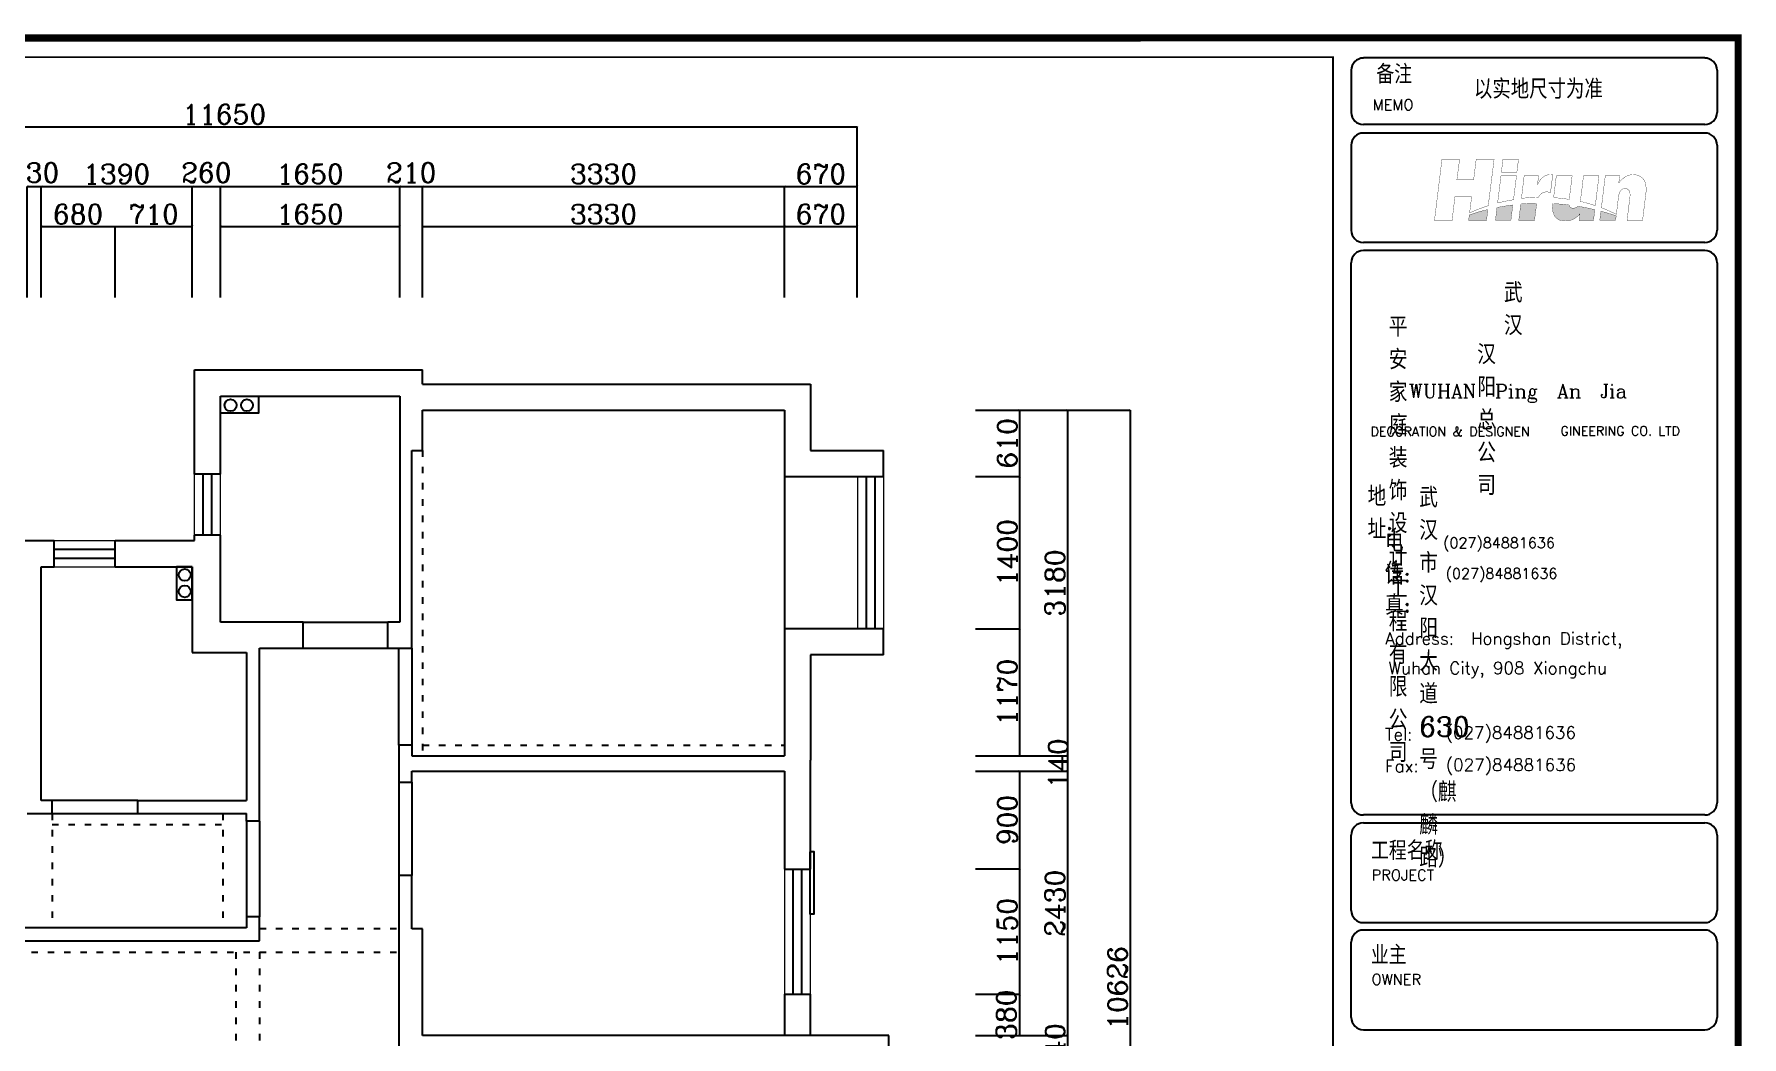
# Model space of a CAD drawing. Header units: millimetres. Extents: x 450898 to 739469, y -912654 to -458543.
# Drawn here: x 459394 to 475108, y -851717 to -842497 of the extents above; entities that cross this region are included whole.
import ezdxf

# ---------------------------------------------------------------- set-up
doc = ezdxf.new("R2010")
doc.units = ezdxf.units.MM
doc.header["$MEASUREMENT"] = 0
doc.header["$PDMODE"] = 3
doc.linetypes.add('ACAD_ISO03W100', pattern=[30, 12, -18])
doc.layers.get('0').update_dxf_attribs({"linetype": 'CONTINUOUS'})
doc.layers.get('DEFPOINTS').update_dxf_attribs({"linetype": 'CONTINUOUS'})
for name, color, linetype in [('0-ELV-01-细实线', 1, 'CONTINUOUS'), ('PM', 4, 'CONTINUOUS'), ('TOP', 7, 'CONTINUOUS'), ('txt', 7, 'CONTINUOUS'), ('墙线', 5, 'CONTINUOUS'), ('辅助线', 8, 'CONTINUOUS')]:
    doc.layers.add(name, color=color, linetype=linetype)
doc.layers.add('门窗', color=4, linetype='CONTINUOUS', lineweight=13)
doc.styles.add('HZXY', font='complex.shx', dxfattribs={"bigfont": 'HZXY.shx'})
doc.styles.add('ROMAND', font='romand')
doc.styles.get("Standard").update_dxf_attribs({"font": 'complex.shx', "bigfont": 'hzxy.shx'})
doc.dimstyles.new('LMDIM40', dxfattribs={"dimtxt": 80, "dimasz": 20, "dimexe": 0, "dimexo": 0, "dimgap": 25, "dimtad": 1, "dimdec": 0, "dimzin": 0, "dimdsep": 46, "dimtxsty": 'Standard', "dimblk1": 'DOT', "dimblk2": 'DOT', "dimsah": 1, "dimcen": 0, "dimclrd": 2, "dimclre": 2, "dimclrt": 2, "dimadec": 0, "dimazin": 0, "dimtfac": 1, "dimtdec": 0, "dimtmove": 2, "dimatfit": 3, "dimldrblk": 'DOT', "dimfxl": 0, "dimtolj": 1, "dimtzin": 0, "dimarcsym": 0})

# ---------------------------------------------------------------- blocks, each defined once
blk = doc.blocks.new('_ArchTick')
at = {"color": 0, "linetype": 'ByBlock', "const_width": 0.15}
blk.add_lwpolyline([(-0.5, -0.5), (0.5, 0.5)], dxfattribs=at)
blk = doc.blocks.new('*D359')
at = {"layer": 'DEFPOINTS', "color": 0}
for p in [(460139, -844267), (459459, -844917), (460139, -844917)]:
    blk.add_point(p, dxfattribs=at)
at = {"layer": '门窗', "color": 2, "lineweight": -2}
for p, q in [((459459, -844917), (459459, -844267)), ((459459, -844267), (460139, -844267)), ((460139, -844917), (460139, -844267))]:
    blk.add_line(p, q, dxfattribs=at)
at = {"layer": '门窗', "color": 2, "lineweight": -2, "xscale": 20, "yscale": 20, "zscale": 20, "rotation": 180}
blk.add_blockref('_ArchTick', (459459, -844267), dxfattribs=at)
at = {"layer": '门窗', "color": 2, "lineweight": -2, "xscale": 20, "yscale": 20, "zscale": 20}
blk.add_blockref('_ArchTick', (460139, -844267), dxfattribs=at)
at = {"layer": '门窗', "color": 2, "insert": (459799, -844152), "char_height": 180, "attachment_point": 5}
blk.add_mtext('\\A1;680', dxfattribs=at)
blk = doc.blocks.new('_DOT')
at = {"color": 0, "linetype": 'ByBlock'}
blk.add_line((-0.5, 0), (-1, 0), dxfattribs=at)
at = {"color": 0, "linetype": 'ByBlock', "const_width": 0.5}
blk.add_lwpolyline([(-0.25, 0, 1), (0.25, 0, 1)], format="xyb", close=True, dxfattribs=at)
blk = doc.blocks.new('DOT')
at = {"color": 0, "linetype": 'ByBlock'}
blk.add_line((-0.35, 0), (-1, 0), dxfattribs=at)
at = {"color": 0, "linetype": 'ByBlock', "const_width": 0.35}
blk.add_lwpolyline([(-0.175, 0, 1), (0.175, 0, 1)], format="xyb", close=True, dxfattribs=at)
blk = doc.blocks.new('*D360')
at = {"layer": 'DEFPOINTS', "color": 0}
for p in [(460849, -844267), (460139, -844917), (460849, -844917)]:
    blk.add_point(p, dxfattribs=at)
at = {"layer": '门窗', "color": 2, "lineweight": -2}
for p, q in [((460139, -844917), (460139, -844267)), ((460139, -844267), (460849, -844267)), ((460849, -844917), (460849, -844267))]:
    blk.add_line(p, q, dxfattribs=at)
at = {"layer": '门窗', "color": 2, "lineweight": -2, "xscale": 20, "yscale": 20, "zscale": 20, "rotation": 180}
blk.add_blockref('_ArchTick', (460139, -844267), dxfattribs=at)
at = {"layer": '门窗', "color": 2, "lineweight": -2, "xscale": 20, "yscale": 20, "zscale": 20}
blk.add_blockref('_ArchTick', (460849, -844267), dxfattribs=at)
at = {"layer": '门窗', "color": 2, "insert": (460494, -844152), "char_height": 180, "attachment_point": 5}
blk.add_mtext('\\A1;710', dxfattribs=at)
blk = doc.blocks.new('*D361')
at = {"layer": 'DEFPOINTS', "color": 0}
for p in [(462759, -844267), (461109, -844917), (462759, -844917)]:
    blk.add_point(p, dxfattribs=at)
at = {"layer": '门窗', "color": 2, "lineweight": -2}
for p, q in [((461109, -844917), (461109, -844267)), ((461109, -844267), (462759, -844267)), ((462759, -844917), (462759, -844267))]:
    blk.add_line(p, q, dxfattribs=at)
at = {"layer": '门窗', "color": 2, "lineweight": -2, "xscale": 20, "yscale": 20, "zscale": 20, "rotation": 180}
blk.add_blockref('_ArchTick', (461109, -844267), dxfattribs=at)
at = {"layer": '门窗', "color": 2, "lineweight": -2, "xscale": 20, "yscale": 20, "zscale": 20}
blk.add_blockref('_ArchTick', (462759, -844267), dxfattribs=at)
at = {"layer": '门窗', "color": 2, "insert": (461934, -844152), "char_height": 180, "attachment_point": 5}
blk.add_mtext('\\A1;1650', dxfattribs=at)
blk = doc.blocks.new('*D362')
at = {"layer": 'DEFPOINTS', "color": 0}
for p in [(466299, -844267), (462969, -844917), (466299, -844917)]:
    blk.add_point(p, dxfattribs=at)
at = {"layer": '门窗', "color": 2, "lineweight": -2}
for p, q in [((462969, -844917), (462969, -844267)), ((462969, -844267), (466299, -844267)), ((466299, -844917), (466299, -844267))]:
    blk.add_line(p, q, dxfattribs=at)
at = {"layer": '门窗', "color": 2, "lineweight": -2, "xscale": 20, "yscale": 20, "zscale": 20, "rotation": 180}
blk.add_blockref('_ArchTick', (462969, -844267), dxfattribs=at)
at = {"layer": '门窗', "color": 2, "lineweight": -2, "xscale": 20, "yscale": 20, "zscale": 20}
blk.add_blockref('_ArchTick', (466299, -844267), dxfattribs=at)
at = {"layer": '门窗', "color": 2, "insert": (464634, -844152), "char_height": 180, "attachment_point": 5}
blk.add_mtext('\\A1;3330', dxfattribs=at)
blk = doc.blocks.new('*D363')
at = {"layer": 'DEFPOINTS', "color": 0}
for p in [(466969, -844267), (466299, -844917), (466969, -844917)]:
    blk.add_point(p, dxfattribs=at)
at = {"layer": '门窗', "color": 2, "lineweight": -2}
for p, q in [((466299, -844917), (466299, -844267)), ((466299, -844267), (466969, -844267)), ((466969, -844917), (466969, -844267))]:
    blk.add_line(p, q, dxfattribs=at)
at = {"layer": '门窗', "color": 2, "lineweight": -2, "xscale": 20, "yscale": 20, "zscale": 20, "rotation": 180}
blk.add_blockref('_ArchTick', (466299, -844267), dxfattribs=at)
at = {"layer": '门窗', "color": 2, "lineweight": -2, "xscale": 20, "yscale": 20, "zscale": 20}
blk.add_blockref('_ArchTick', (466969, -844267), dxfattribs=at)
at = {"layer": '门窗', "color": 2, "insert": (466634, -844152), "char_height": 180, "attachment_point": 5}
blk.add_mtext('\\A1;670', dxfattribs=at)
blk = doc.blocks.new('*D366')
at = {"layer": 'DEFPOINTS', "color": 0}
for p in [(459459, -843897), (459329, -844917), (459459, -844917)]:
    blk.add_point(p, dxfattribs=at)
at = {"layer": '门窗', "color": 2, "lineweight": -2}
for p, q in [((459329, -844917), (459329, -843897)), ((459329, -843897), (459459, -843897)), ((459459, -844917), (459459, -843897))]:
    blk.add_line(p, q, dxfattribs=at)
at = {"layer": '门窗', "color": 2, "lineweight": -2, "xscale": 20, "yscale": 20, "zscale": 20, "rotation": 180}
blk.add_blockref('_ArchTick', (459329, -843897), dxfattribs=at)
at = {"layer": '门窗', "color": 2, "lineweight": -2, "xscale": 20, "yscale": 20, "zscale": 20}
blk.add_blockref('_ArchTick', (459459, -843897), dxfattribs=at)
at = {"layer": '门窗', "color": 2, "insert": (459394, -843770), "char_height": 180, "attachment_point": 5}
blk.add_mtext('\\A1;130', dxfattribs=at)
blk = doc.blocks.new('*D367')
at = {"layer": 'DEFPOINTS', "color": 0}
for p in [(460849, -843897), (459459, -844917), (460849, -844917)]:
    blk.add_point(p, dxfattribs=at)
at = {"layer": '门窗', "color": 2, "lineweight": -2}
for p, q in [((459459, -844917), (459459, -843897)), ((459459, -843897), (460849, -843897)), ((460849, -844917), (460849, -843897))]:
    blk.add_line(p, q, dxfattribs=at)
at = {"layer": '门窗', "color": 2, "lineweight": -2, "xscale": 20, "yscale": 20, "zscale": 20, "rotation": 180}
blk.add_blockref('_ArchTick', (459459, -843897), dxfattribs=at)
at = {"layer": '门窗', "color": 2, "lineweight": -2, "xscale": 20, "yscale": 20, "zscale": 20}
blk.add_blockref('_ArchTick', (460849, -843897), dxfattribs=at)
at = {"layer": '门窗', "color": 2, "insert": (460154, -843782), "char_height": 180, "attachment_point": 5}
blk.add_mtext('\\A1;1390', dxfattribs=at)
blk = doc.blocks.new('*D368')
at = {"layer": 'DEFPOINTS', "color": 0}
for p in [(461109, -843897), (460849, -844917), (461109, -844917)]:
    blk.add_point(p, dxfattribs=at)
at = {"layer": '门窗', "color": 2, "lineweight": -2}
for p, q in [((460849, -844917), (460849, -843897)), ((460849, -843897), (461109, -843897)), ((461109, -844917), (461109, -843897))]:
    blk.add_line(p, q, dxfattribs=at)
at = {"layer": '门窗', "color": 2, "lineweight": -2, "xscale": 20, "yscale": 20, "zscale": 20, "rotation": 180}
blk.add_blockref('_ArchTick', (460849, -843897), dxfattribs=at)
at = {"layer": '门窗', "color": 2, "lineweight": -2, "xscale": 20, "yscale": 20, "zscale": 20}
blk.add_blockref('_ArchTick', (461109, -843897), dxfattribs=at)
at = {"layer": '门窗', "color": 2, "insert": (460979, -843770), "char_height": 180, "attachment_point": 5}
blk.add_mtext('\\A1;260', dxfattribs=at)
blk = doc.blocks.new('*D369')
at = {"layer": 'DEFPOINTS', "color": 0}
for p in [(462759, -843897), (461109, -844917), (462759, -844917)]:
    blk.add_point(p, dxfattribs=at)
at = {"layer": '门窗', "color": 2, "lineweight": -2}
for p, q in [((461109, -844917), (461109, -843897)), ((461109, -843897), (462759, -843897)), ((462759, -844917), (462759, -843897))]:
    blk.add_line(p, q, dxfattribs=at)
at = {"layer": '门窗', "color": 2, "lineweight": -2, "xscale": 20, "yscale": 20, "zscale": 20, "rotation": 180}
blk.add_blockref('_ArchTick', (461109, -843897), dxfattribs=at)
at = {"layer": '门窗', "color": 2, "lineweight": -2, "xscale": 20, "yscale": 20, "zscale": 20}
blk.add_blockref('_ArchTick', (462759, -843897), dxfattribs=at)
at = {"layer": '门窗', "color": 2, "insert": (461934, -843782), "char_height": 180, "attachment_point": 5}
blk.add_mtext('\\A1;1650', dxfattribs=at)
blk = doc.blocks.new('*D370')
at = {"layer": 'DEFPOINTS', "color": 0}
for p in [(462969, -843897), (462759, -844917), (462969, -844917)]:
    blk.add_point(p, dxfattribs=at)
at = {"layer": '门窗', "color": 2, "lineweight": -2}
for p, q in [((462759, -844917), (462759, -843897)), ((462759, -843897), (462969, -843897)), ((462969, -844917), (462969, -843897))]:
    blk.add_line(p, q, dxfattribs=at)
at = {"layer": '门窗', "color": 2, "lineweight": -2, "xscale": 20, "yscale": 20, "zscale": 20, "rotation": 180}
blk.add_blockref('_ArchTick', (462759, -843897), dxfattribs=at)
at = {"layer": '门窗', "color": 2, "lineweight": -2, "xscale": 20, "yscale": 20, "zscale": 20}
blk.add_blockref('_ArchTick', (462969, -843897), dxfattribs=at)
at = {"layer": '门窗', "color": 2, "insert": (462864, -843770), "char_height": 180, "attachment_point": 5}
blk.add_mtext('\\A1;210', dxfattribs=at)
blk = doc.blocks.new('*D371')
at = {"layer": 'DEFPOINTS', "color": 0}
for p in [(466299, -843897), (462969, -844917), (466299, -844917)]:
    blk.add_point(p, dxfattribs=at)
at = {"layer": '门窗', "color": 2, "lineweight": -2}
for p, q in [((462969, -844917), (462969, -843897)), ((462969, -843897), (466299, -843897)), ((466299, -844917), (466299, -843897))]:
    blk.add_line(p, q, dxfattribs=at)
at = {"layer": '门窗', "color": 2, "lineweight": -2, "xscale": 20, "yscale": 20, "zscale": 20, "rotation": 180}
blk.add_blockref('_ArchTick', (462969, -843897), dxfattribs=at)
at = {"layer": '门窗', "color": 2, "lineweight": -2, "xscale": 20, "yscale": 20, "zscale": 20}
blk.add_blockref('_ArchTick', (466299, -843897), dxfattribs=at)
at = {"layer": '门窗', "color": 2, "insert": (464634, -843782), "char_height": 180, "attachment_point": 5}
blk.add_mtext('\\A1;3330', dxfattribs=at)
blk = doc.blocks.new('*D372')
at = {"layer": 'DEFPOINTS', "color": 0}
for p in [(466969, -843897), (466299, -844917), (466969, -844917)]:
    blk.add_point(p, dxfattribs=at)
at = {"layer": '门窗', "color": 2, "lineweight": -2}
for p, q in [((466299, -844917), (466299, -843897)), ((466299, -843897), (466969, -843897)), ((466969, -844917), (466969, -843897))]:
    blk.add_line(p, q, dxfattribs=at)
at = {"layer": '门窗', "color": 2, "lineweight": -2, "xscale": 20, "yscale": 20, "zscale": 20, "rotation": 180}
blk.add_blockref('_ArchTick', (466299, -843897), dxfattribs=at)
at = {"layer": '门窗', "color": 2, "lineweight": -2, "xscale": 20, "yscale": 20, "zscale": 20}
blk.add_blockref('_ArchTick', (466969, -843897), dxfattribs=at)
at = {"layer": '门窗', "color": 2, "insert": (466634, -843782), "char_height": 180, "attachment_point": 5}
blk.add_mtext('\\A1;670', dxfattribs=at)
blk = doc.blocks.new('*D373')
at = {"layer": 'DEFPOINTS', "color": 0}
for p in [(466969, -843350), (455319, -844917), (466969, -844917)]:
    blk.add_point(p, dxfattribs=at)
at = {"layer": '门窗', "color": 2, "lineweight": -2}
for p, q in [((455319, -844917), (455319, -843350)), ((455319, -843350), (466969, -843350)), ((466969, -844917), (466969, -843350))]:
    blk.add_line(p, q, dxfattribs=at)
at = {"layer": '门窗', "color": 2, "lineweight": -2, "xscale": 20, "yscale": 20, "zscale": 20, "rotation": 180}
blk.add_blockref('_ArchTick', (455319, -843350), dxfattribs=at)
at = {"layer": '门窗', "color": 2, "lineweight": -2, "xscale": 20, "yscale": 20, "zscale": 20}
blk.add_blockref('_ArchTick', (466969, -843350), dxfattribs=at)
at = {"layer": '门窗', "color": 2, "insert": (461144, -843235), "char_height": 180, "attachment_point": 5}
blk.add_mtext('\\A1;11650', dxfattribs=at)
blk = doc.blocks.new('*D378')
at = {"layer": 'DEFPOINTS', "color": 0}
for p in [(468055, -851324), (468464, -851324), (468055, -851704)]:
    blk.add_point(p, dxfattribs=at)
at = {"layer": '门窗', "color": 2, "lineweight": -2}
for p, q in [((468055, -851324), (468464, -851324)), ((468464, -851704), (468464, -851324)), ((468055, -851704), (468464, -851704))]:
    blk.add_line(p, q, dxfattribs=at)
at = {"layer": '门窗', "color": 2, "lineweight": -2, "xscale": 20, "yscale": 20, "zscale": 20}
for p, rotation in [((468464, -851324), 90), ((468464, -851704), 270)]:
    blk.add_blockref('_ArchTick', p, dxfattribs=dict(at, rotation=rotation))
at = {"layer": '门窗', "color": 2, "insert": (468340, -851514), "char_height": 180, "attachment_point": 5, "rotation": 90}
blk.add_mtext('\\A1;380', dxfattribs=at)
blk = doc.blocks.new('*D379')
at = {"layer": 'DEFPOINTS', "color": 0}
for p in [(468055, -850174), (468464, -850174), (468055, -851324)]:
    blk.add_point(p, dxfattribs=at)
at = {"layer": '门窗', "color": 2, "lineweight": -2}
for p, q in [((468055, -850174), (468464, -850174)), ((468464, -851324), (468464, -850174)), ((468055, -851324), (468464, -851324))]:
    blk.add_line(p, q, dxfattribs=at)
at = {"layer": '门窗', "color": 2, "lineweight": -2, "xscale": 20, "yscale": 20, "zscale": 20}
for p, rotation in [((468464, -850174), 90), ((468464, -851324), 270)]:
    blk.add_blockref('_ArchTick', p, dxfattribs=dict(at, rotation=rotation))
at = {"layer": '门窗', "color": 2, "insert": (468349, -850749), "char_height": 180, "attachment_point": 5, "rotation": 90}
blk.add_mtext('\\A1;1150', dxfattribs=at)
blk = doc.blocks.new('*D380')
at = {"layer": 'DEFPOINTS', "color": 0}
for p in [(468055, -849274), (468464, -849274), (468055, -850174)]:
    blk.add_point(p, dxfattribs=at)
at = {"layer": '门窗', "color": 2, "lineweight": -2}
for p, q in [((468055, -849274), (468464, -849274)), ((468464, -850174), (468464, -849274)), ((468055, -850174), (468464, -850174))]:
    blk.add_line(p, q, dxfattribs=at)
at = {"layer": '门窗', "color": 2, "lineweight": -2, "xscale": 20, "yscale": 20, "zscale": 20}
for p, rotation in [((468464, -849274), 90), ((468464, -850174), 270)]:
    blk.add_blockref('_ArchTick', p, dxfattribs=dict(at, rotation=rotation))
at = {"layer": '门窗', "color": 2, "insert": (468349, -849724), "char_height": 180, "attachment_point": 5, "rotation": 90}
blk.add_mtext('\\A1;900', dxfattribs=at)
blk = doc.blocks.new('*D381')
at = {"layer": 'DEFPOINTS', "color": 0}
for p in [(468055, -847964), (468464, -847964), (468055, -849134)]:
    blk.add_point(p, dxfattribs=at)
at = {"layer": '门窗', "color": 2, "lineweight": -2}
for p, q in [((468055, -847964), (468464, -847964)), ((468464, -849134), (468464, -847964)), ((468055, -849134), (468464, -849134))]:
    blk.add_line(p, q, dxfattribs=at)
at = {"layer": '门窗', "color": 2, "lineweight": -2, "xscale": 20, "yscale": 20, "zscale": 20}
for p, rotation in [((468464, -847964), 90), ((468464, -849134), 270)]:
    blk.add_blockref('_ArchTick', p, dxfattribs=dict(at, rotation=rotation))
at = {"layer": '门窗', "color": 2, "insert": (468349, -848549), "char_height": 180, "attachment_point": 5, "rotation": 90}
blk.add_mtext('\\A1;1170', dxfattribs=at)
blk = doc.blocks.new('*D382')
at = {"layer": 'DEFPOINTS', "color": 0}
for p in [(468055, -846564), (468464, -846564), (468055, -847964)]:
    blk.add_point(p, dxfattribs=at)
at = {"layer": '门窗', "color": 2, "lineweight": -2}
for p, q in [((468055, -846564), (468464, -846564)), ((468464, -847964), (468464, -846564)), ((468055, -847964), (468464, -847964))]:
    blk.add_line(p, q, dxfattribs=at)
at = {"layer": '门窗', "color": 2, "lineweight": -2, "xscale": 20, "yscale": 20, "zscale": 20}
for p, rotation in [((468464, -846564), 90), ((468464, -847964), 270)]:
    blk.add_blockref('_ArchTick', p, dxfattribs=dict(at, rotation=rotation))
at = {"layer": '门窗', "color": 2, "insert": (468349, -847264), "char_height": 180, "attachment_point": 5, "rotation": 90}
blk.add_mtext('\\A1;1400', dxfattribs=at)
blk = doc.blocks.new('*D383')
at = {"layer": 'DEFPOINTS', "color": 0}
for p in [(468055, -845954), (468464, -845954), (468055, -846564)]:
    blk.add_point(p, dxfattribs=at)
at = {"layer": '门窗', "color": 2, "lineweight": -2}
for p, q in [((468055, -845954), (468464, -845954)), ((468464, -846564), (468464, -845954)), ((468055, -846564), (468464, -846564))]:
    blk.add_line(p, q, dxfattribs=at)
at = {"layer": '门窗', "color": 2, "lineweight": -2, "xscale": 20, "yscale": 20, "zscale": 20}
for p, rotation in [((468464, -845954), 90), ((468464, -846564), 270)]:
    blk.add_blockref('_ArchTick', p, dxfattribs=dict(at, rotation=rotation))
at = {"layer": '门窗', "color": 2, "insert": (468349, -846259), "char_height": 180, "attachment_point": 5, "rotation": 90}
blk.add_mtext('\\A1;610', dxfattribs=at)
blk = doc.blocks.new('*D384')
at = {"layer": 'DEFPOINTS', "color": 0}
for p in [(468055, -845954), (468055, -849134), (468902, -849134)]:
    blk.add_point(p, dxfattribs=at)
at = {"layer": '门窗', "color": 2, "lineweight": -2}
for p, q in [((468055, -845954), (468902, -845954)), ((468902, -845954), (468902, -849134)), ((468055, -849134), (468902, -849134))]:
    blk.add_line(p, q, dxfattribs=at)
at = {"layer": '门窗', "color": 2, "lineweight": -2, "xscale": 20, "yscale": 20, "zscale": 20}
for p, rotation in [((468902, -845954), 90), ((468902, -849134), 270)]:
    blk.add_blockref('_ArchTick', p, dxfattribs=dict(at, rotation=rotation))
at = {"layer": '门窗', "color": 2, "insert": (468787, -847544), "char_height": 180, "attachment_point": 5, "rotation": 90}
blk.add_mtext('\\A1;3180', dxfattribs=at)
blk = doc.blocks.new('*D385')
at = {"layer": 'DEFPOINTS', "color": 0}
for p in [(468055, -849134), (468055, -849274), (468902, -849274)]:
    blk.add_point(p, dxfattribs=at)
at = {"layer": '门窗', "color": 2, "lineweight": -2}
for p, q in [((468055, -849134), (468902, -849134)), ((468902, -849134), (468902, -849274)), ((468055, -849274), (468902, -849274))]:
    blk.add_line(p, q, dxfattribs=at)
at = {"layer": '门窗', "color": 2, "lineweight": -2, "xscale": 20, "yscale": 20, "zscale": 20}
for p, rotation in [((468902, -849134), 90), ((468902, -849274), 270)]:
    blk.add_blockref('_ArchTick', p, dxfattribs=dict(at, rotation=rotation))
at = {"layer": '门窗', "color": 2, "insert": (468817, -849204), "char_height": 180, "attachment_point": 5, "rotation": 90}
blk.add_mtext('\\A1;140', dxfattribs=at)
blk = doc.blocks.new('*D386')
at = {"layer": 'DEFPOINTS', "color": 0}
for p in [(468055, -849274), (468055, -851704), (468902, -851704)]:
    blk.add_point(p, dxfattribs=at)
at = {"layer": '门窗', "color": 2, "lineweight": -2}
for p, q in [((468055, -849274), (468902, -849274)), ((468902, -849274), (468902, -851704)), ((468055, -851704), (468902, -851704))]:
    blk.add_line(p, q, dxfattribs=at)
at = {"layer": '门窗', "color": 2, "lineweight": -2, "xscale": 20, "yscale": 20, "zscale": 20}
for p, rotation in [((468902, -849274), 90), ((468902, -851704), 270)]:
    blk.add_blockref('_ArchTick', p, dxfattribs=dict(at, rotation=rotation))
at = {"layer": '门窗', "color": 2, "insert": (468787, -850489), "char_height": 180, "attachment_point": 5, "rotation": 90}
blk.add_mtext('\\A1;2430', dxfattribs=at)
blk = doc.blocks.new('*D387')
at = {"layer": 'DEFPOINTS', "color": 0}
for p in [(468055, -851704), (468055, -851944), (468902, -851944)]:
    blk.add_point(p, dxfattribs=at)
at = {"layer": '门窗', "color": 2, "lineweight": -2}
for p, q in [((468055, -851704), (468902, -851704)), ((468902, -851704), (468902, -851944)), ((468055, -851944), (468902, -851944))]:
    blk.add_line(p, q, dxfattribs=at)
at = {"layer": '门窗', "color": 2, "lineweight": -2, "xscale": 20, "yscale": 20, "zscale": 20}
for p, rotation in [((468902, -851704), 90), ((468902, -851944), 270)]:
    blk.add_blockref('_ArchTick', p, dxfattribs=dict(at, rotation=rotation))
at = {"layer": '门窗', "color": 2, "insert": (468789, -851824), "char_height": 180, "attachment_point": 5, "rotation": 90}
blk.add_mtext('\\A1;240', dxfattribs=at)
blk = doc.blocks.new('*D391')
at = {"layer": 'DEFPOINTS', "color": 0}
for p in [(468055, -845954), (468055, -856580), (469479, -856580)]:
    blk.add_point(p, dxfattribs=at)
at = {"layer": '门窗', "color": 2, "lineweight": -2}
for p, q in [((468055, -845954), (469479, -845954)), ((469479, -845954), (469479, -856580)), ((468055, -856580), (469479, -856580))]:
    blk.add_line(p, q, dxfattribs=at)
at = {"layer": '门窗', "color": 2, "lineweight": -2, "xscale": 20, "yscale": 20, "zscale": 20}
for p, rotation in [((469479, -845954), 90), ((469479, -856580), 270)]:
    blk.add_blockref('_ArchTick', p, dxfattribs=dict(at, rotation=rotation))
at = {"layer": '门窗', "color": 2, "insert": (469364, -851267), "char_height": 180, "attachment_point": 5, "rotation": 90}
blk.add_mtext('\\A1;10626', dxfattribs=at)
blk = doc.blocks.new('TRYR')
h = blk.add_hatch(color=8)
h.paths.add_polyline_path([(526379, -849484, 0.008373), (526306, -849460, 0.012524), (526225, -849437), (526214, -849528), (526373, -849528)])
h.paths.add_polyline_path([(526164, -849422, 0.000978), (526083, -849403, 0.008202), (525993, -849387, -0.08076), (525981, -849398, -0.07009), (525967, -849404, -0.065952), (525942, -849406, -0.171138), (525918, -849398, -0.17102), (525905, -849375, 0.00912), (525824, -849366, 0.006727), (525742, -849361, 0.003583), (525741, -849379, 0.027491), (525740, -849417, 0.125398), (525762, -849489, 0.160866), (525816, -849529), (525921, -849529, 0.083032), (525970, -849505, 0.044846), (525997, -849483, 0.0269), (526015, -849462), (526007, -849529), (526151, -849529)])
h.paths.add_polyline_path([(525580, -849358, 0.005645), (525503, -849360, 0.006522), (525420, -849365), (525400, -849529), (525558, -849529)])
h.paths.add_polyline_path([(525340, -849374, 0.008787), (525260, -849386, 0.015086), (525181, -849400), (525166, -849528), (525321, -849528)])
h.paths.add_polyline_path([(525089, -849420, 0.011698), (524998, -849444, 0.006831), (524903, -849475), (524896, -849529), (525076, -849529)])
at = {"color": 4}
for p, q in [((527270, -847898), (523839, -847898)), ((523717, -848021), (523717, -848445)), ((527393, -848021), (527393, -848445)), ((527270, -848567), (523839, -848567)), ((523717, -848774), (523717, -849629)), ((527270, -848652), (523839, -848652)), ((527393, -848774), (527393, -849629)), ((527270, -849751), (523839, -849751)), ((523717, -855382), (523717, -849954)), ((527270, -849832), (523839, -849832)), ((527393, -849954), (527393, -855379)), ((527270, -855501), (523839, -855501)), ((523839, -855580), (527270, -855580)), ((523717, -856460), (523717, -855702)), ((527393, -855702), (527393, -856460)), ((523839, -856582), (527270, -856582)), ((523839, -856655), (527270, -856655)), ((523717, -857535), (523717, -856778)), ((527393, -856778), (527393, -857535)), ((523839, -857658), (527270, -857658))]:
    blk.add_line(p, q, dxfattribs=at)
at = {"const_width": 73}
blk.add_lwpolyline([(501239, -866833), (527605, -866831), (527605, -847696), (501239, -847697)], close=True, dxfattribs=at)
at = {"color": 4}
blk.add_lwpolyline([(501422, -847892), (501422, -866653), (523535, -866652), (523535, -847891)], close=True, dxfattribs=at)
at = {"const_width": 2.96}
for points in [[(524628, -848917), (524553, -849529), (524730, -849529), (524758, -849293), (524926, -849293), (524906, -849454, -0.021361), (525009, -849411, -0.011006), (525093, -849382), (525152, -848917), (524972, -848917), (524946, -849122), (524778, -849122), (524805, -848918), (524628, -848918)], [(525221, -849083), (525187, -849355, -0.010557), (525264, -849337, -0.012892), (525347, -849322), (525377, -849083), (525221, -849083)], [(525454, -849083), (525427, -849308, -0.011867), (525506, -849301, -0.012997), (525598, -849297, -0.143936), (525634, -849256, -0.143683), (525687, -849243, -0.153668), (525704, -849249), (525719, -849249), (525741, -849073), (525732, -849073, -0.015573), (525728, -849071, 0.08379), (525722, -849070, 0.078886), (525685, -849074, 0.132596), (525630, -849107, 0.089043), (525588, -849172), (525599, -849083), (525454, -849083)], [(525777, -849083), (525750, -849301, -0.015908), (525827, -849308, -0.015358), (525907, -849319), (525936, -849083), (525777, -849083)], [(526050, -849083), (526035, -849211, 0.003215), (526026, -849281, -0.035874), (526016, -849338, -0.014819), (526098, -849359, -0.011975), (526169, -849381), (526206, -849083), (526050, -849083)], [(526230, -849403), (526269, -849083), (526414, -849083), (526405, -849152, -0.054355), (526445, -849110, -0.092924), (526499, -849078, -0.133066), (526580, -849073, -0.145597), (526640, -849102, -0.13647), (526672, -849156, -0.083603), (526679, -849243), (526644, -849529), (526488, -849529), (526516, -849304, 0.0455), (526518, -849266, 0.104986), (526510, -849233, 0.190303), (526487, -849213, 0.109725), (526464, -849209, 0.112267), (526436, -849219, 0.08735), (526418, -849239, 0.032594), (526409, -849261, 0.036354), (526402, -849290), (526381, -849469, 0.013342), (526300, -849431, 0.025843), (526230, -849403, 0.760251)], [(524903, -849475), (524896, -849529), (525076, -849529), (525089, -849420, 0.011698), (524998, -849444, 0.006831), (524903, -849475, -0.764062)], [(525181, -849400), (525166, -849528), (525321, -849528), (525340, -849374, 0.008787), (525260, -849386, 0.015086), (525181, -849400, -1.073063)], [(525420, -849365), (525400, -849529), (525558, -849529), (525580, -849358, 0.005645), (525503, -849360, 0.006522), (525420, -849365, -0.577686)], [(526164, -849422), (526151, -849529), (526007, -849529), (526015, -849462, -0.0269), (525997, -849483, -0.044846), (525970, -849505, -0.098409), (525911, -849531, -0.092639), (525839, -849533, -0.217932), (525762, -849489, -0.125398), (525740, -849417, -0.027491), (525741, -849379, -0.003583), (525742, -849361, -0.006727), (525824, -849366, -0.00912), (525905, -849375, 0.17102), (525918, -849398, 0.171138), (525942, -849406, 0.065952), (525967, -849404, 0.07009), (525981, -849398, 0.08076), (525993, -849387, -0.008202), (526083, -849403, -0.000978), (526164, -849422, 1.199229)], [(526225, -849437), (526214, -849528), (526373, -849528), (526379, -849484, 0.008373), (526306, -849460, 0.012524), (526225, -849437, -1.421416)]]:
    blk.add_lwpolyline(points, format="xyb", dxfattribs=at)
blk.add_lwpolyline([(525241, -848918), (525225, -849045), (525381, -849045), (525397, -848918), (525241, -848918)], dxfattribs=at)
at = {"color": 4}
for centre, start, end in [((523839, -848021), 90, 180), ((527270, -848021), 0, 90), ((523839, -848445), 180, 270), ((527270, -848445), 270, 0), ((523839, -848774), 90, 180), ((527270, -848774), 0, 90), ((523839, -849629), 180, 270), ((527270, -849629), 270, 0), ((523839, -849954), 90, 180), ((527270, -849954), 0, 90), ((523839, -855379), 180, 270), ((527270, -855379), 270, 0), ((523839, -855702), 90, 180), ((527270, -855702), 0, 90), ((523839, -856460), 180, 270), ((527270, -856460), 270, 0), ((523839, -856778), 90, 180), ((527270, -856778), 0, 90), ((523839, -857535), 180, 270), ((527270, -857535), 270, 0)]:
    blk.add_arc(centre, 122, start, end, dxfattribs=at)
for s, height, style, p in [('备注', 189.5, 'HZXY', (523968, -848156)), ('以实地尺寸为准', 194.8, 'HZXY', (524949, -848308)), ('MEMO', 107.6, 'ROMAND', (523932, -848422)), ('WUHAN  Ping  An  Jia', 137.28, 'HZXY', (524295, -851313, -2113)), ('DECORATION & DESIGNEN', 93.32, 'HZXY', (523910, -851696, -2113)), ('GINEERING CO. LTD', 93.32, 'HZXY', (525819, -851691, -2113)), ('(027)84881636', 105.64, 'HZXY', (524640, -852820, -1811)), (' (027)84881636', 105.64, 'HZXY', (524593, -853128, -1811)), ('Address:  Hongshan District, ', 123.25, 'HZXY', (524058, -853790, -2113)), (' Wuhan City, 908 Xiongchu  ', 123.25, 'HZXY', (524005, -854087)), (' (027)84881636', 123.25, 'HZXY', (524580, -854735, -1449)), (' (027)84881636', 123.25, 'HZXY', (524582, -855059, -1811)), ('工程名称', 189.5, 'HZXY', (523914, -855954)), ('PROJECT', 107.6, 'ROMAND', (523921, -856158)), ('业主', 189.5, 'HZXY', (523914, -857002)), ('OWNER', 107.6, 'ROMAND', (523921, -857206))]:
    blk.add_text(s, height=height, dxfattribs=dict(style=style)).set_placement(p)
at = {"attachment_point": 1, "style": 'HZXY'}
for s, insert, char_height, width in [('武汉', (525251, -850157, -2113), 197.2, 1.04), ('平安家庭装饰设计工程有限公司', (524094, -850500, -2113), 197.2, 1.23), ('汉阳总公司', (524983, -850777, -2113), 197.2, 0.915), ('地址:', (523881, -852202, -2113), 197.2, 1.23), ('武汉市汉阳大道630号（麒麟路）', (524400, -852214, -2113), 197.2, 1.04), ('电话:', (524056, -852662, -2113), 197.2, 1.23), ('传真:', (524056, -852965, -2113), 197.2, 1.23), ('Tel:', (524056, -854630, -2113), 123.3, 1.23), ('Fax:', (524056, -854948, -2113), 123.3, 1.23)]:
    blk.add_mtext(s, dxfattribs=dict(at, insert=insert, char_height=char_height, width=width))

msp = doc.modelspace()

# ---------------------------------------------------------------- linework, layer by layer
at = {"layer": '0-ELV-01-细实线', "linetype": 'ACAD_ISO03W100', "ltscale": 5}
for p, q in [((462969.3, -846324.4), (462969.3, -849134.4)), ((462969.3, -849034.4), (466299.3, -849034.4)), ((459559.3, -849664.4), (460349.3, -849664.4)), ((459559.3, -849664.4), (459559.3, -850714.4)), ((459559.3, -849764.4), (461129.3, -849764.4)), ((461129.3, -849664.4), (461129.3, -850714.4)), ((461349.3, -849734.4), (461349.3, -850614.4)), ((461469.3, -850720.4), (462749.3, -850720.4)), ((458169.3, -850940.4), (462749.3, -850940.4)), ((461249.3, -850940.4), (461249.3, -854610.4)), ((461469.3, -850940.4), (461469.3, -854610.4))]:
    msp.add_line(p, q, dxfattribs=at)
at = {"layer": 'DEFPOINTS'}
for points in [[(461109.3, -845824.4), (461459.2, -845824.4), (461459.2, -845983.1), (461109.3, -845983.1)], [(460849.3, -847394.4), (460703.2, -847394.4), (460703.2, -847698.6), (460849.3, -847698.6)]]:
    msp.add_lwpolyline(points, close=True, dxfattribs=at)
at = {"layer": 'PM'}
msp.add_lwpolyline([(466532.7, -850017), (466532.7, -850587), (466572.7, -850587), (466572.7, -850017), (466532.7, -850017)], dxfattribs=at)
at = {"layer": 'txt'}
for p, q in [((460949.3, -847104.4), (460949.3, -846544.4)), ((461029.3, -847104.4), (461029.3, -846544.4)), ((467049.3, -846564.4), (467049.3, -847964.4)), ((467129.3, -846564.4), (467129.3, -847964.4)), ((459579.3, -847234.4), (460139.3, -847234.4)), ((459579.3, -847314.4), (460139.3, -847314.4)), ((466379.3, -851324.4), (466379.3, -850174.4)), ((466459.3, -851324.4), (466459.3, -850174.4))]:
    msp.add_line(p, q, dxfattribs=at)
for centre in [(461201.5, -845909.5), (461352.8, -845909.5), (460779.7, -847469.8), (460779.7, -847621.2)]:
    msp.add_circle(centre, 55, dxfattribs=at)
at = {"layer": '墙线'}
for p, q in [((460869.3, -845584.4), (462969.3, -845584.4)), ((460869.3, -846544.4), (460869.3, -845584.4)), ((462969.3, -845714.4), (462969.3, -845584.4)), ((462969.3, -845714.4), (466539.3, -845714.4)), ((466539.3, -845714.4), (466539.3, -846324.4)), ((461109.3, -845824.4), (462759.3, -845824.4)), ((461109.3, -846544.4), (461109.3, -845824.4)), ((462759.3, -845824.4), (462759.3, -847904.4)), ((462969.3, -846324.4), (462969.3, -845954.4)), ((462969.3, -845954.4), (466299.3, -845954.4)), ((466299.3, -845954.4), (466299.3, -846564.4)), ((462869.3, -848144.4), (462869.3, -846324.4)), ((462869.3, -846324.4), (462969.3, -846324.4)), ((466539.3, -846324.4), (467209.3, -846324.4)), ((467209.3, -846564.4), (467209.3, -846324.4)), ((461109.3, -846544.4), (460869.3, -846544.4)), ((466299.3, -846564.4), (466299.3, -847964.4)), ((466299.3, -846564.4), (467209.3, -846564.4)), ((460869.3, -847154.4), (460869.3, -847104.4)), ((461109.3, -847104.4), (460869.3, -847104.4)), ((461109.3, -847904.4), (461109.3, -847104.4)), ((455789.3, -847154.4), (459579.3, -847154.4)), ((459579.3, -847394.4), (459579.3, -847154.4)), ((460139.3, -847154.4), (460869.3, -847154.4)), ((460139.3, -847394.4), (460139.3, -847154.4)), ((459459.3, -849544.4), (459459.3, -847394.4)), ((459459.3, -847394.4), (459579.3, -847394.4)), ((460139.3, -847394.4), (460849.3, -847394.4)), ((460849.3, -847394.4), (460849.3, -848184.4)), ((461869.3, -847904.4), (461109.3, -847904.4)), ((461869.3, -848144.4), (461869.3, -847904.4)), ((462649.3, -848144.4), (462649.3, -847904.4)), ((462759.3, -847904.4), (462649.3, -847904.4)), ((466299.3, -847964.4), (466299.3, -849134.4)), ((467209.3, -847964.4), (466299.3, -847964.4)), ((467209.3, -848204.4), (467209.3, -847964.4)), ((460849.3, -848184.4), (461349.3, -848184.4)), ((461349.3, -848184.4), (461349.3, -849544.4)), ((461469.3, -849734.4), (461469.3, -848144.4)), ((461469.3, -848144.4), (461869.3, -848144.4)), ((462649.3, -848144.4), (462869.3, -848144.4)), ((466539.3, -848204.4), (466539.3, -849174.4)), ((467209.3, -848204.4), (466539.3, -848204.4)), ((462869.3, -849034.4), (462749.3, -849034.4)), ((462749.3, -849034.4), (462749.3, -849374.4)), ((462869.3, -849034.4), (462869.3, -849134.4)), ((462869.3, -849134.4), (466299.3, -849134.4)), ((466539.3, -850174.4), (466539.3, -849174.4)), ((462869.3, -849374.4), (462869.3, -849274.4)), ((462869.3, -849274.4), (466299.3, -849274.4)), ((466299.3, -849274.4), (466299.3, -850174.4)), ((462749.3, -849374.4), (462869.3, -849374.4)), ((459559.3, -849544.4), (459459.3, -849544.4)), ((459559.3, -849664.4), (459559.3, -849544.4)), ((460349.3, -849664.4), (460349.3, -849544.4)), ((460349.3, -849544.4), (461349.3, -849544.4)), ((459329.3, -849664.4), (459559.3, -849664.4)), ((460349.3, -849664.4), (461349.3, -849664.4)), ((461349.3, -849734.4), (461349.3, -849664.4)), ((461469.3, -849734.4), (461349.3, -849734.4)), ((462869.3, -850234.4), (462749.3, -850234.4)), ((462749.3, -850234.4), (462749.3, -851944.4)), ((462869.3, -850724.4), (462869.3, -850234.4)), ((466299.3, -850174.4), (466539.3, -850174.4)), ((461349.3, -850714.4), (456029.3, -850714.4)), ((461469.3, -850614.4), (461349.3, -850614.4)), ((461349.3, -850614.4), (461349.3, -850714.4)), ((461469.3, -850834.4), (461469.3, -850614.4)), ((462969.3, -850724.4), (462869.3, -850724.4)), ((462969.3, -851704.4), (462969.3, -850724.4)), ((458169.3, -850834.4), (461469.3, -850834.4)), ((466299.3, -851324.4), (466299.3, -851704.4)), ((466299.3, -851324.4), (466539.3, -851324.4)), ((466539.3, -851704.4), (466539.3, -851324.4)), ((466299.3, -851704.4), (462969.3, -851704.4)), ((467259.3, -851704.4), (466299.3, -851704.4)), ((467259.3, -851944.4), (467259.3, -851704.4))]:
    msp.add_line(p, q, dxfattribs=at)
at = {"layer": '辅助线'}
for p, q in [((461869.3, -847904.4), (462649.3, -847904.4)), ((461869.3, -848144.4), (462649.3, -848144.4)), ((462749.3, -849034.4), (462749.3, -848144.4)), ((462869.3, -848144.4), (462869.3, -849034.4)), ((462749.3, -849374.4), (462749.3, -850234.4)), ((462869.3, -849374.4), (462869.3, -850234.4)), ((460349.3, -849544.4), (459559.3, -849544.4)), ((459559.3, -849664.4), (460349.3, -849664.4)), ((461349.3, -849734.4), (461349.3, -850614.4)), ((461469.3, -849734.4), (461469.3, -850614.4))]:
    msp.add_line(p, q, dxfattribs=at)
at = {"layer": '门窗'}
for p, q in [((460869.3, -847104.4), (460869.3, -846544.4)), ((461109.3, -847104.4), (461109.3, -846544.4)), ((466969.3, -846564.4), (466969.3, -847964.4)), ((467209.3, -846564.4), (467209.3, -847964.4)), ((459579.3, -847154.4), (460139.3, -847154.4)), ((459579.3, -847394.4), (460139.3, -847394.4)), ((466299.3, -850174.4), (466299.3, -851324.4)), ((466539.3, -851324.4), (466539.3, -850174.4))]:
    msp.add_line(p, q, dxfattribs=at)

# ---------------------------------------------------------------- block references
at = {"layer": 'TOP', "xscale": 0.9156765649033163, "yscale": 0.9156765649033163, "zscale": 0.9156765649033163}
msp.add_blockref('TRYR', (-8040.9, -66315.3), dxfattribs=at)

# ---------------------------------------------------------------- dimensions: what is measured, and where the dimension line sits
at = {"layer": '门窗'}
for base, p1, p2, picture, middle in [((466969.3, -843350), (455319.3, -844916.7), (466969.3, -844916.7), '*D373', (461144.3, -843235)), ((459459.3, -843897.4), (459329.3, -844916.7), (459459.3, -844916.7), '*D366', (459394.3, -843769.9)), ((460849.3, -843897.4), (459459.3, -844916.7), (460849.3, -844916.7), '*D367', (460154.3, -843782.4)), ((461109.3, -843897.4), (460849.3, -844916.7), (461109.3, -844916.7), '*D368', (460979.3, -843769.9)), ((462759.3, -843897.4), (461109.3, -844916.7), (462759.3, -844916.7), '*D369', (461934.3, -843782.4)), ((462969.3, -843897.4), (462759.3, -844916.7), (462969.3, -844916.7), '*D370', (462864.3, -843769.9)), ((466299.3, -843897.4), (462969.3, -844916.7), (466299.3, -844916.7), '*D371', (464634.3, -843782.4)), ((466969.3, -843897.4), (466299.3, -844916.7), (466969.3, -844916.7), '*D372', (466634.3, -843782.4)), ((460139.3, -844266.9), (459459.3, -844916.7), (460139.3, -844916.7), '*D359', (459799.3, -844151.9)), ((460849.3, -844266.9), (460139.3, -844916.7), (460849.3, -844916.7), '*D360', (460494.3, -844151.9)), ((462759.3, -844266.9), (461109.3, -844916.7), (462759.3, -844916.7), '*D361', (461934.3, -844151.9)), ((466299.3, -844266.9), (462969.3, -844916.7), (466299.3, -844916.7), '*D362', (464634.3, -844151.9)), ((466969.3, -844266.9), (466299.3, -844916.7), (466969.3, -844916.7), '*D363', (466634.3, -844151.9))]:
    dim = msp.add_linear_dim(base=base, p1=p1, p2=p2, dimstyle='LMDIM40', override={"dimtxt": 180, "dimblk": 'ArchTick', "dimsah": 0, "dimldrblk": 'DOT'}, dxfattribs=at)
    dim.commit()
    dim.dimension.update_dxf_attribs({"geometry": picture, "text_midpoint": middle})
for base, p1, p2, angle, picture, middle in [((468463.6, -845954.4), (468055, -846564.4), (468055, -845954.4), 270, '*D383', (468348.6, -846259.4)), ((468901.8, -849134.4), (468055, -845954.4), (468055, -849134.4), 90, '*D384', (468786.8, -847544.4)), ((469479.4, -856580.4), (468055, -845954.4), (468055, -856580.4), 90, '*D391', (469364.4, -851267.4)), ((468463.6, -846564.4), (468055, -847964.4), (468055, -846564.4), 270, '*D382', (468348.6, -847264.4)), ((468463.6, -847964.4), (468055, -849134.4), (468055, -847964.4), 270, '*D381', (468348.6, -848549.4)), ((468463.6, -849274.4), (468055, -850174.4), (468055, -849274.4), 270, '*D380', (468348.6, -849724.4)), ((468901.8, -851704.4), (468055, -849274.4), (468055, -851704.4), 90, '*D386', (468786.8, -850489.4)), ((468463.6, -850174.4), (468055, -851324.4), (468055, -850174.4), 270, '*D379', (468348.6, -850749.4))]:
    dim = msp.add_linear_dim(base=base, p1=p1, p2=p2, angle=angle, dimstyle='LMDIM40', override={"dimtxt": 180, "dimblk": 'ArchTick', "dimsah": 0, "dimldrblk": 'DOT'}, dxfattribs=at)
    dim.commit()
    dim.dimension.update_dxf_attribs({"geometry": picture, "text_midpoint": middle})
for base, p1, p2, angle, picture, middle in [((468901.8, -849274.4), (468055, -849134.4), (468055, -849274.4), 90, '*D385', (468817, -849204.4)), ((468463.6, -851324.4), (468055, -851704.4), (468055, -851324.4), 270, '*D378', (468339.6, -851514.4)), ((468901.8, -851944.4), (468055, -851704.4), (468055, -851944.4), 90, '*D387', (468788.6, -851824.4))]:
    dim = msp.add_linear_dim(base=base, p1=p1, p2=p2, angle=angle, dimstyle='LMDIM40', override={"dimtxt": 180, "dimblk": 'ArchTick', "dimsah": 0, "dimldrblk": 'DOT'}, dxfattribs=at)
    dim.commit()
    dim.dimension.update_dxf_attribs({"geometry": picture, "text_midpoint": middle, "dimtype": 160})

doc.saveas('drawing.dxf')
